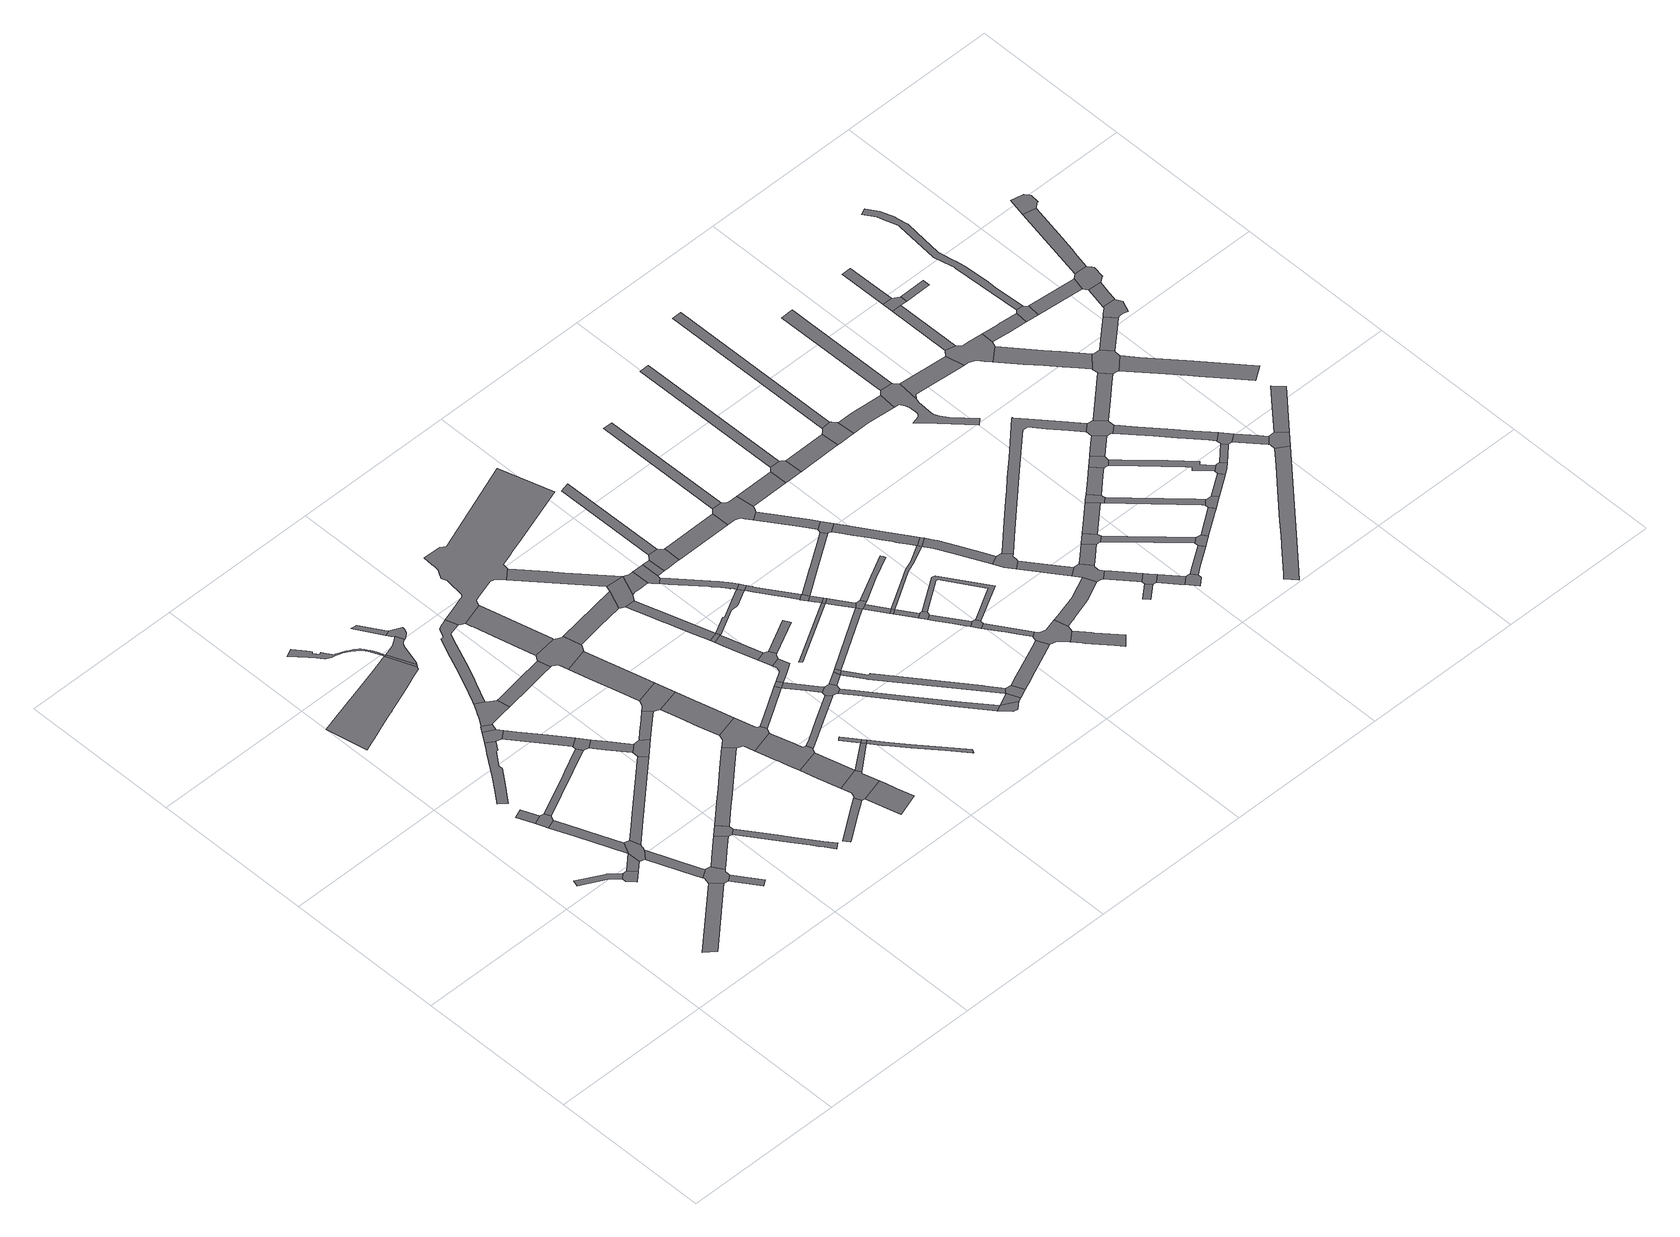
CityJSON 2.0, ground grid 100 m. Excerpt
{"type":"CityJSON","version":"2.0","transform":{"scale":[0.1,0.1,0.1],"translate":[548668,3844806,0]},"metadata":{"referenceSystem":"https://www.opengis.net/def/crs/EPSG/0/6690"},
"CityObjects":{
"road1":{"type":"Road","attributes":{"RoadStructureAttribute.sectionType":"1"},"geometry":[{"type":"MultiSurface","lod":"1","boundaries":[[[0,1,2,3,4,5,6,7,8,9]]]}]},
"road2":{"type":"Road","attributes":{"RoadStructureAttribute.sectionType":"1"},"geometry":[{"type":"MultiSurface","lod":"1","boundaries":[[[10,11,12,13]]]}]},
"road3":{"type":"Road","geometry":[{"type":"MultiSurface","lod":"1","boundaries":[[[14,15,9,8,16,17,18,19,20,21]]]}]},
"road4":{"type":"Road","attributes":{"RoadStructureAttribute.sectionType":"1"},"geometry":[{"type":"MultiSurface","lod":"1","boundaries":[[[22,21,20,23]]]}]},
"road5":{"type":"Road","attributes":{"RoadStructureAttribute.sectionType":"1"},"geometry":[{"type":"MultiSurface","lod":"1","boundaries":[[[24,25,26,27]]]}]},
"road6":{"type":"Road","geometry":[{"type":"MultiSurface","lod":"1","boundaries":[[[27,26,28,29,30,31,32,33]]]}]},
"road7":{"type":"Road","attributes":{"RoadStructureAttribute.sectionType":"1"},"geometry":[{"type":"MultiSurface","lod":"1","boundaries":[[[34,35,36,30,29,37,22,38]]]}]},
"road8":{"type":"Road","geometry":[{"type":"MultiSurface","lod":"1","boundaries":[[[38,22,23,39,40,41,42,43,44,45,46]]]}]},
"road9":{"type":"Road","attributes":{"RoadStructureAttribute.sectionType":"1"},"geometry":[{"type":"MultiSurface","lod":"1","boundaries":[[[47,42,41,48,49,50]]]}]},
"road10":{"type":"Road","geometry":[{"type":"MultiSurface","lod":"1","boundaries":[[[51,52,53,54,50,49,55,56,10,13,57,58,59,60,61,62,63,64]]]}]},
"road11":{"type":"Road","attributes":{"RoadStructureAttribute.sectionType":"1"},"geometry":[{"type":"MultiSurface","lod":"1","boundaries":[[[59,58,65,66]]]}]},
"road12":{"type":"Road","attributes":{"RoadStructureAttribute.sectionType":"1"},"geometry":[{"type":"MultiSurface","lod":"1","boundaries":[[[67,68,69,70,71,72,73,74,75,76,77,78,79,80,81,82,83,84]]]}]},
"road13":{"type":"Road","attributes":{"RoadStructureAttribute.sectionType":"1"},"geometry":[{"type":"MultiSurface","lod":"1","boundaries":[[[85,86,64,63,87,88,89]]]}]},
"road14":{"type":"Road","attributes":{"RoadStructureAttribute.sectionType":"1"},"geometry":[{"type":"MultiSurface","lod":"1","boundaries":[[[90,91,92,93,94,33,32,95,96,97,98]]]}]},
"road15":{"type":"Road","attributes":{"RoadStructureAttribute.sectionType":"1"},"geometry":[{"type":"MultiSurface","lod":"1","boundaries":[[[99,100,101,102,103,104,105,106,107,108,109,110,111,112,113,114,115,116,117,118,119,120,121,122,123,124,125,126]]]}]},
"road16":{"type":"Road","attributes":{"RoadStructureAttribute.sectionType":"1"},"geometry":[{"type":"MultiSurface","lod":"1","boundaries":[[[127,128,129,46,45,130,131,132]]]}]},
"road17":{"type":"Road","geometry":[{"type":"MultiSurface","lod":"1","boundaries":[[[133,85,89,134,135,136]]]}]},
"road18":{"type":"Road","geometry":[{"type":"MultiSurface","lod":"1","boundaries":[[[137,138,67,84,139,140,141]]]}]},
"road19":{"type":"Road","attributes":{"RoadStructureAttribute.sectionType":"1"},"geometry":[{"type":"MultiSurface","lod":"1","boundaries":[[[142,137,141,143,144]]]}]},
"road20":{"type":"Road","attributes":{"RoadStructureAttribute.sectionType":"1"},"geometry":[{"type":"MultiSurface","lod":"1","boundaries":[[[145,146,147,148,149,135,134,150,151,152,153,154,155,156]]]}]},
"road21":{"type":"Road","attributes":{"RoadStructureAttribute.sectionType":"1"},"geometry":[{"type":"MultiSurface","lod":"1","boundaries":[[[157,158,140,139,159,160,161]]]}]},
"road22":{"type":"Road","attributes":{"RoadStructureAttribute.sectionType":"1"},"geometry":[{"type":"MultiSurface","lod":"1","boundaries":[[[162,163,164,165,166,167,168,169,170,171,172,173,174,175,176,177,178,179,180,181,182,183,184,185,186,187,188,189,190,191,192,193,194,195,196,197,198,199,200,201,202,203,204,205,206,207,208,209,210,211,212,213,99,214]]]}]},
"road23":{"type":"Road","geometry":[{"type":"MultiSurface","lod":"1","boundaries":[[[215,216,217,218,219,220,221,222,223,144,143,224,225,226,227,228,229,230]]]}]},
"road24":{"type":"Road","geometry":[{"type":"MultiSurface","lod":"1","boundaries":[[[161,160,90,98,231,232]]]}]},
"road25":{"type":"Road","attributes":{"RoadStructureAttribute.sectionType":"1"},"geometry":[{"type":"MultiSurface","lod":"1","boundaries":[[[233,232,231,234,235,236]]]}]},
"road26":{"type":"Road","attributes":{"RoadStructureAttribute.sectionType":"1"},"geometry":[{"type":"MultiSurface","lod":"1","boundaries":[[[214,99,126,237]]]}]},
"road27":{"type":"Road","attributes":{"RoadStructureAttribute.sectionType":"1"},"geometry":[{"type":"MultiSurface","lod":"1","boundaries":[[[238,239,240,241,242,133,136,243,244,245,246,247]]]}]},
"road28":{"type":"Road","geometry":[{"type":"MultiSurface","lod":"1","boundaries":[[[248,249,250,214,237,251,252,253,254,255,256,257,258,259,260,261,262,263,264,265,266,267,268]]]}]},
"road29":{"type":"Road","geometry":[{"type":"MultiSurface","lod":"1","boundaries":[[[269,270,271,236,235,127,132,272]]]}]},
"road30":{"type":"Road","geometry":[{"type":"MultiSurface","lod":"1","boundaries":[[[273,274,275,276,277,278,279]]]}]},
"road31":{"type":"Road","attributes":{"RoadStructureAttribute.sectionType":"1"},"geometry":[{"type":"MultiSurface","lod":"1","boundaries":[[[280,281,282,283,284,285,286]]]}]},
"road32":{"type":"Road","attributes":{"RoadStructureAttribute.sectionType":"1"},"geometry":[{"type":"MultiSurface","lod":"1","boundaries":[[[287,288,289,290,291,292,293,294,295,296,297,298,299,300,301,302,303,304,305,306,307,308,309,215,230,310,311,312,313,314,315]]]}]},
"road33":{"type":"Road","geometry":[{"type":"MultiSurface","lod":"1","boundaries":[[[279,278,316,317,248,268,318,319,320,321,322,323,324,325,326,327,328,329,330,331,332]]]}]},
"road34":{"type":"Road","attributes":{"RoadStructureAttribute.sectionType":"1"},"geometry":[{"type":"MultiSurface","lod":"1","boundaries":[[[333,334,335,228,227,336,337,338,339]]]}]},
"road35":{"type":"Road","attributes":{"RoadStructureAttribute.sectionType":"1"},"geometry":[{"type":"MultiSurface","lod":"1","boundaries":[[[340,341,342,269,272,343,344]]]}]},
"road36":{"type":"Road","attributes":{"RoadStructureAttribute.sectionType":"1"},"geometry":[{"type":"MultiSurface","lod":"1","boundaries":[[[345,346,347,348,349,350]]]}]},
"road37":{"type":"Road","geometry":[{"type":"MultiSurface","lod":"1","boundaries":[[[351,352,353,354,355,280,286,356,348,347,357,358]]]}]},
"road38":{"type":"Road","geometry":[{"type":"MultiSurface","lod":"1","boundaries":[[[359,360,361,362,363,364,365,238,247,366,367,368,369,370,371]]]}]},
"road39":{"type":"Road","attributes":{"RoadStructureAttribute.sectionType":"1"},"geometry":[{"type":"MultiSurface","lod":"1","boundaries":[[[372,373,374,375,376,377,378,352,351]]]}]},
"road40":{"type":"Road","geometry":[{"type":"MultiSurface","lod":"1","boundaries":[[[379,380,381,382,340,344,383,384,385]]]}]},
"road41":{"type":"Road","geometry":[{"type":"MultiSurface","lod":"1","boundaries":[[[386,387,388,368,367,389,390,391,392,393,375,374,394,395,396]]]}]},
"road42":{"type":"Road","attributes":{"RoadStructureAttribute.sectionType":"1"},"geometry":[{"type":"MultiSurface","lod":"1","boundaries":[[[397,398,399,385,384,400,401,362,361]]]}]},
"road43":{"type":"Road","attributes":{"RoadStructureAttribute.sectionType":"1"},"geometry":[{"type":"MultiSurface","lod":"1","boundaries":[[[402,403,404,405,406,407,380,379]]]}]},
"road44":{"type":"Road","geometry":[{"type":"MultiSurface","lod":"1","boundaries":[[[408,409,410,411,412,413,414,333,339,415,416,405,404,417,418,419]]]}]},
"road45":{"type":"Road","geometry":[{"type":"MultiSurface","lod":"1","boundaries":[[[420,421,422,423,424,425,426,427,428,410,409]]]}]},
"road46":{"type":"Road","attributes":{"RoadStructureAttribute.sectionType":"1"},"geometry":[{"type":"MultiSurface","lod":"1","boundaries":[[[429,351,358,430]]]}]},
"road47":{"type":"Road","geometry":[{"type":"MultiSurface","lod":"1","boundaries":[[[431,432,433,434,435,429,436]]]}]},
"road48":{"type":"Road","attributes":{"RoadStructureAttribute.sectionType":"1"},"geometry":[{"type":"MultiSurface","lod":"1","boundaries":[[[437,438,439,371,370,440,441]]]}]},
"road49":{"type":"Road","geometry":[{"type":"MultiSurface","lod":"1","boundaries":[[[436,429,430,442]]]}]},
"road50":{"type":"Road","attributes":{"RoadStructureAttribute.sectionType":"1"},"geometry":[{"type":"MultiSurface","lod":"1","boundaries":[[[443,444,445,396,395,446,447,448]]]}]},
"road51":{"type":"Road","attributes":{"RoadStructureAttribute.sectionType":"1"},"geometry":[{"type":"MultiSurface","lod":"1","boundaries":[[[449,419,418,450,451]]]}]},
"road52":{"type":"Road","attributes":{"RoadStructureAttribute.sectionType":"1"},"geometry":[{"type":"MultiSurface","lod":"1","boundaries":[[[452,453,454,455,442,430,456,457,458,459,460,461,462]]]}]},
"road53":{"type":"Road","geometry":[{"type":"MultiSurface","lod":"1","boundaries":[[[463,437,441,464]]]}]},
"road54":{"type":"Road","attributes":{"RoadStructureAttribute.sectionType":"1"},"geometry":[{"type":"MultiSurface","lod":"1","boundaries":[[[465,466,464,441,467,468,469,470]]]}]},
"road55":{"type":"Road","attributes":{"RoadStructureAttribute.sectionType":"1"},"geometry":[{"type":"MultiSurface","lod":"1","boundaries":[[[471,472,473,474,475,476,477,478,463,464]]]}]},
"road56":{"type":"Road","geometry":[{"type":"MultiSurface","lod":"1","boundaries":[[[479,480,470,469,443,448,481,482,483,484,485,486,487]]]}]},
"road57":{"type":"Road","attributes":{"RoadStructureAttribute.sectionType":"1"},"geometry":[{"type":"MultiSurface","lod":"1","boundaries":[[[488,489,490,491,492,493,494,495,496,497,498,499,500,501,502]]]}]},
"road58":{"type":"Road","attributes":{"RoadStructureAttribute.sectionType":"1"},"geometry":[{"type":"MultiSurface","lod":"1","boundaries":[[[503,504,505,506,507,508,509]]]}]},
"road59":{"type":"Road","attributes":{"RoadStructureAttribute.sectionType":"1"},"geometry":[{"type":"MultiSurface","lod":"1","boundaries":[[[510,511,512,513,514,515,516,517]]]}]},
"road60":{"type":"Road","geometry":[{"type":"MultiSurface","lod":"1","boundaries":[[[502,501,512,511,518]]]}]},
"road61":{"type":"Road","geometry":[{"type":"MultiSurface","lod":"1","boundaries":[[[519,520,521,522,523,524,525,526,527,528,529,530,531,532,533,534,535,536,537,538,539,540,541,287,315,542,422,421,543,544,545,546,547,548,549,507,506,550,551,552,553,554,555,556]]]}]},
"road62":{"type":"Road","geometry":[{"type":"MultiSurface","lod":"1","boundaries":[[[517,516,557,475,474,558,559,560]]]}]},
"road63":{"type":"Road","geometry":[{"type":"MultiSurface","lod":"1","boundaries":[[[508,561,562,449,451,563,491,490,564,565,566,509]]]}]},
"road64":{"type":"Road","attributes":{"RoadStructureAttribute.sectionType":"1"},"geometry":[{"type":"MultiSurface","lod":"1","boundaries":[[[567,487,486,568,569]]]}]},
"road65":{"type":"Road","geometry":[{"type":"MultiSurface","lod":"1","boundaries":[[[570,567,569,571]]]}]},
"road66":{"type":"Road","attributes":{"RoadStructureAttribute.sectionType":"1"},"geometry":[{"type":"MultiSurface","lod":"1","boundaries":[[[572,573,574,575,484,483,576,577,578,579]]]}]},
"road67":{"type":"Road","attributes":{"RoadStructureAttribute.sectionType":"1"},"geometry":[{"type":"MultiSurface","lod":"1","boundaries":[[[580,581,509,566,582,583,584,585,586,587]]]}]},
"road68":{"type":"Road","attributes":{"RoadStructureAttribute.sectionType":"1"},"geometry":[{"type":"MultiSurface","lod":"1","boundaries":[[[588,589,590,560,559]]]}]},
"road69":{"type":"Road","attributes":{"RoadStructureAttribute.sectionType":"1"},"geometry":[{"type":"MultiSurface","lod":"1","boundaries":[[[591,592,593,594,502,518,595,596,597,598,599,600]]]}]},
"road70":{"type":"Road","geometry":[{"type":"MultiSurface","lod":"1","boundaries":[[[587,586,601,602,603,604,605,606]]]}]},
"road71":{"type":"Road","attributes":{"RoadStructureAttribute.sectionType":"1"},"geometry":[{"type":"MultiSurface","lod":"1","boundaries":[[[607,608,609,610,611,612,571,569,613,614,615,616,617,618]]]}]},
"road72":{"type":"Road","geometry":[{"type":"MultiSurface","lod":"1","boundaries":[[[619,620,621,622,623,624]]]}]},
"road73":{"type":"Road","attributes":{"RoadStructureAttribute.sectionType":"1"},"geometry":[{"type":"MultiSurface","lod":"1","boundaries":[[[606,605,625,626,627]]]}]},
"road74":{"type":"Road","attributes":{"RoadStructureAttribute.sectionType":"1"},"geometry":[{"type":"MultiSurface","lod":"1","boundaries":[[[628,629,630,631,632,633,634,635,636,637,604,603,638,639,640,641,642,643,644,645,646,647,591,648]]]}]},
"road75":{"type":"Road","geometry":[{"type":"MultiSurface","lod":"1","boundaries":[[[579,578,649,650,651]]]}]},
"road76":{"type":"Road","attributes":{"RoadStructureAttribute.sectionType":"1"},"geometry":[{"type":"MultiSurface","lod":"1","boundaries":[[[652,570,571,653]]]}]},
"road77":{"type":"Road","attributes":{"RoadStructureAttribute.sectionType":"1"},"geometry":[{"type":"MultiSurface","lod":"1","boundaries":[[[654,655,579,651,656]]]}]},
"road78":{"type":"Road","geometry":[{"type":"MultiSurface","lod":"1","boundaries":[[[657,658,627,626,659,660,661,662,663,664,665]]]}]},
"road79":{"type":"Road","geometry":[{"type":"MultiSurface","lod":"1","boundaries":[[[666,648,591,600,667]]]}]},
"road80":{"type":"Road","geometry":[{"type":"MultiSurface","lod":"1","boundaries":[[[668,618,617,654,656,669,670]]]}]},
"road81":{"type":"Road","attributes":{"RoadStructureAttribute.sectionType":"1"},"geometry":[{"type":"MultiSurface","lod":"1","boundaries":[[[671,672,673,674,667,600,675,676,677,678,679,680,681]]]}]},
"road82":{"type":"Road","attributes":{"RoadStructureAttribute.sectionType":"1"},"geometry":[{"type":"MultiSurface","lod":"1","boundaries":[[[682,683,657,665]]]}]},
"road83":{"type":"Road","geometry":[{"type":"MultiSurface","lod":"1","boundaries":[[[684,681,680,685,686,687,688,689,690,691]]]}]},
"road84":{"type":"Road","attributes":{"RoadStructureAttribute.sectionType":"1"},"geometry":[{"type":"MultiSurface","lod":"1","boundaries":[[[690,689,692,693,694,695,619,696]]]}]},
"road85":{"type":"Road","geometry":[{"type":"MultiSurface","lod":"1","boundaries":[[[696,619,624,697]]]}]},
"road86":{"type":"Road","attributes":{"RoadStructureAttribute.sectionType":"1"},"geometry":[{"type":"MultiSurface","lod":"1","boundaries":[[[698,697,624,699,652,700]]]}]},
"road87":{"type":"Road","geometry":[{"type":"MultiSurface","lod":"1","boundaries":[[[701,702,700,652,653,703,704,705,706]]]}]},
"road88":{"type":"Road","attributes":{"RoadStructureAttribute.sectionType":"1"},"geometry":[{"type":"MultiSurface","lod":"1","boundaries":[[[707,662,661,708]]]}]},
"road89":{"type":"Road","attributes":{"RoadStructureAttribute.sectionType":"1"},"geometry":[{"type":"MultiSurface","lod":"1","boundaries":[[[709,704,703,710,711,712]]]}]},
"road90":{"type":"Road","geometry":[{"type":"MultiSurface","lod":"1","boundaries":[[[712,711,713,714]]]}]},
"road91":{"type":"Road","attributes":{"RoadStructureAttribute.sectionType":"1"},"geometry":[{"type":"MultiSurface","lod":"1","boundaries":[[[715,716,717,718,719,670,669,720,721,722]]]}]},
"road92":{"type":"Road","attributes":{"RoadStructureAttribute.sectionType":"1"},"geometry":[{"type":"MultiSurface","lod":"1","boundaries":[[[723,714,713,724,725,726]]]}]},
"road93":{"type":"Road","geometry":[{"type":"MultiSurface","lod":"1","boundaries":[[[727,728,729,726,725,730,731,732,733]]]}]},
"road94":{"type":"Road","attributes":{"RoadStructureAttribute.sectionType":"1"},"geometry":[{"type":"MultiSurface","lod":"1","boundaries":[[[732,731,734,735,736,737,738]]]}]},
"road95":{"type":"Road","attributes":{"RoadStructureAttribute.sectionType":"1"},"geometry":[{"type":"MultiSurface","lod":"1","boundaries":[[[739,740,741,742,743,691,690,744,745]]]}]},
"road96":{"type":"Road","geometry":[{"type":"MultiSurface","lod":"1","boundaries":[[[738,737,746,747,748,749,750,751,752]]]}]},
"road97":{"type":"Road","attributes":{"RoadStructureAttribute.sectionType":"1"},"geometry":[{"type":"MultiSurface","lod":"1","boundaries":[[[753,754,755,756,757,758,706,705]]]}]},
"road98":{"type":"Road","attributes":{"RoadStructureAttribute.sectionType":"1"},"geometry":[{"type":"MultiSurface","lod":"1","boundaries":[[[748,747,759,760,761,762,763]]]}]},
"road99":{"type":"Road","geometry":[{"type":"MultiSurface","lod":"1","boundaries":[[[764,765,707,708,766,767,768,769,770,771,772,773,774,775,776,777,778,779]]]}]},
"road100":{"type":"Road","attributes":{"RoadStructureAttribute.sectionType":"1"},"geometry":[{"type":"MultiSurface","lod":"1","boundaries":[[[780,781,782,783,712,714,784,785,786]]]}]},
"road101":{"type":"Road","attributes":{"RoadStructureAttribute.sectionType":"1"},"geometry":[{"type":"MultiSurface","lod":"1","boundaries":[[[787,788,789,727,733,790,791,792,752,751]]]}]},
"road102":{"type":"Road","geometry":[{"type":"MultiSurface","lod":"1","boundaries":[[[793,794,763,762,795,715,722,796,797,798,799,800,801,802]]]}]},
"road103":{"type":"Road","attributes":{"RoadStructureAttribute.sectionType":"1"},"geometry":[{"type":"MultiSurface","lod":"1","boundaries":[[[803,804,771,770,805,806,807,808]]]}]},
"road104":{"type":"Road","attributes":{"RoadStructureAttribute.sectionType":"1"},"geometry":[{"type":"MultiSurface","lod":"1","boundaries":[[[809,764,779,810]]]}]},
"road105":{"type":"Road","attributes":{"RoadStructureAttribute.sectionType":"1"},"geometry":[{"type":"MultiSurface","lod":"1","boundaries":[[[811,812,813,814,815,816,799,798,817,818,819,820,821,822,823,824,825]]]}]},
"road106":{"type":"Road","geometry":[{"type":"MultiSurface","lod":"1","boundaries":[[[808,807,826,739,745,827,828,829]]]}]},
"road107":{"type":"Road","attributes":{"RoadStructureAttribute.sectionType":"1"},"geometry":[{"type":"MultiSurface","lod":"1","boundaries":[[[830,775,774,831]]]}]},
"road108":{"type":"Road","attributes":{"RoadStructureAttribute.sectionType":"1"},"geometry":[{"type":"MultiSurface","lod":"1","boundaries":[[[832,833,834,829,828,835,836,837,838,839,840,841,842,843,844,845,846,780,847]]]}]},
"road109":{"type":"Road","geometry":[{"type":"MultiSurface","lod":"1","boundaries":[[[847,780,786,848]]]}]},
"road110":{"type":"Road","attributes":{"RoadStructureAttribute.sectionType":"1"},"geometry":[{"type":"MultiSurface","lod":"1","boundaries":[[[849,850,851,852,802,801,853,854,855,856,857,858]]]}]},
"road111":{"type":"Road","attributes":{"RoadStructureAttribute.sectionType":"1"},"geometry":[{"type":"MultiSurface","lod":"1","boundaries":[[[859,860,861,862,848,786,863,864,865,866,867]]]}]},
"road112":{"type":"Road","geometry":[{"type":"MultiSurface","lod":"1","boundaries":[[[868,869,867,866,870,871,872,873,874,875,876,877]]]}]},
"road113":{"type":"Road","geometry":[{"type":"MultiSurface","lod":"1","boundaries":[[[878,879,830,831,880,881,882,883,884,885]]]}]},
"road114":{"type":"Road","attributes":{"RoadStructureAttribute.sectionType":"1"},"geometry":[{"type":"MultiSurface","lod":"1","boundaries":[[[886,887,872,871,888,889,890,891]]]}]},
"road115":{"type":"Road","geometry":[{"type":"MultiSurface","lod":"1","boundaries":[[[891,890,892,849,858,893,894,895,896,897,898,899,900]]]}]},
"road116":{"type":"Road","attributes":{"RoadStructureAttribute.sectionType":"1"},"geometry":[{"type":"MultiSurface","lod":"1","boundaries":[[[901,902,878,885]]]}]},
"road117":{"type":"Road","geometry":[{"type":"MultiSurface","lod":"1","boundaries":[[[903,904,905,906]]]}]},
"road118":{"type":"Road","attributes":{"RoadStructureAttribute.sectionType":"1"},"geometry":[{"type":"MultiSurface","lod":"1","boundaries":[[[907,883,882,908,909]]]}]},
"road119":{"type":"Road","attributes":{"RoadStructureAttribute.sectionType":"1"},"geometry":[{"type":"MultiSurface","lod":"1","boundaries":[[[910,895,894,911,912,913]]]}]},
"road120":{"type":"Road","attributes":{"RoadStructureAttribute.sectionType":"1"},"geometry":[{"type":"MultiSurface","lod":"1","boundaries":[[[914,915,900,899,916,917]]]}]},
"road121":{"type":"Road","geometry":[{"type":"MultiSurface","lod":"1","boundaries":[[[918,913,912,903,906,919,920]]]}]},
"road122":{"type":"Road","attributes":{"RoadStructureAttribute.sectionType":"1"},"geometry":[{"type":"MultiSurface","lod":"1","boundaries":[[[920,919,921,922,923]]]}]},
"road123":{"type":"Road","geometry":[{"type":"MultiSurface","lod":"1","boundaries":[[[923,922,924,925,926,927]]]}]},
"road124":{"type":"Road","geometry":[{"type":"MultiSurface","lod":"1","boundaries":[[[928,914,917,929,930,931,932]]]}]},
"road125":{"type":"Road","geometry":[{"type":"MultiSurface","lod":"1","boundaries":[[[933,934,935,936,937,938,939,907,909,940,941,942,943,944]]]}]},
"road126":{"type":"Road","attributes":{"RoadStructureAttribute.sectionType":"1"},"geometry":[{"type":"MultiSurface","lod":"1","boundaries":[[[945,946,928,932,947,948]]]}]},
"road127":{"type":"Road","attributes":{"RoadStructureAttribute.sectionType":"1"},"geometry":[{"type":"MultiSurface","lod":"1","boundaries":[[[949,950,927,926,951,952]]]}]},
"road128":{"type":"Road","attributes":{"RoadStructureAttribute.sectionType":"1"},"geometry":[{"type":"MultiSurface","lod":"1","boundaries":[[[953,954,955,956,957,958,931,930,959,960,961,962,963,964,965]]]}]},
"road129":{"type":"Road","attributes":{"RoadStructureAttribute.sectionType":"1"},"geometry":[{"type":"MultiSurface","lod":"1","boundaries":[[[966,937,936,967,968]]]}]},
"road130":{"type":"Road","attributes":{"RoadStructureAttribute.sectionType":"1"},"geometry":[{"type":"MultiSurface","lod":"1","boundaries":[[[969,944,943,970,971,972]]]}]},
"road131":{"type":"Road","attributes":{"RoadStructureAttribute.sectionType":"1"},"geometry":[{"type":"MultiSurface","lod":"1","boundaries":[[[973,974,975,976,977,978,979,980,981,982,983,984,877,876,985,986,987,988,989,990,991,992,993,994,995,996]]]}]},
"road132":{"type":"Road","geometry":[{"type":"MultiSurface","lod":"1","boundaries":[[[997,998,945,948,999,1000,1001,1002]]]}]},
"road133":{"type":"Road","geometry":[{"type":"MultiSurface","lod":"1","boundaries":[[[1003,1004,965,964,949,952,1005,1006,1007,1008]]]}]},
"road134":{"type":"Road","attributes":{"RoadStructureAttribute.sectionType":"1"},"geometry":[{"type":"MultiSurface","lod":"1","boundaries":[[[1009,1010,997,1002,1011,1012]]]}]},
"road135":{"type":"Road","attributes":{"RoadStructureAttribute.sectionType":"1"},"geometry":[{"type":"MultiSurface","lod":"1","boundaries":[[[1013,1014,1015,1016,1017,1018,1019,1020,1001,1000,1021,1022,1023,1024,1025,1026,1027,1028,1029,1030,1031,1032,1033,1034,1035]]]}]},
"road136":{"type":"Road","attributes":{"RoadStructureAttribute.sectionType":"1"},"geometry":[{"type":"MultiSurface","lod":"1","boundaries":[[[1036,1037,1038,1039,1008,1007,1040,1041,1042,1043,1044]]]}]},
"road137":{"type":"Road","attributes":{"RoadStructureAttribute.sectionType":"1"},"geometry":[{"type":"MultiSurface","lod":"1","boundaries":[[[1045,1046,972,971,1047,1048,1049,1050,1051,1052,1053,1054,1055,1056,1057,1058,1059,1060,1061,1062,1063,1064,1065,1066]]]}]},
"road138":{"type":"Road","geometry":[{"type":"MultiSurface","lod":"1","boundaries":[[[1067,1068,1009,1012,1069,1070,1071]]]}]},
"road139":{"type":"Road","attributes":{"RoadStructureAttribute.sectionType":"1"},"geometry":[{"type":"MultiSurface","lod":"1","boundaries":[[[1072,1073,1074,1045,1066,1075,1076,1077,1078]]]}]},
"road140":{"type":"Road","geometry":[{"type":"MultiSurface","lod":"1","boundaries":[[[1079,1080,1035,1034,1036,1044,1081,1082]]]}]},
"road141":{"type":"Road","attributes":{"RoadStructureAttribute.sectionType":"1"},"geometry":[{"type":"MultiSurface","lod":"1","boundaries":[[[1083,1084,1085,1067,1071,1086,1087]]]}]},
"road142":{"type":"Road","attributes":{"RoadStructureAttribute.sectionType":"1"},"geometry":[{"type":"MultiSurface","lod":"1","boundaries":[[[1064,1063,1088,1089,1090]]]}]},
"road143":{"type":"Road","attributes":{"RoadStructureAttribute.sectionType":"1"},"geometry":[{"type":"MultiSurface","lod":"1","boundaries":[[[1091,1092,1093,1094,1095,1096,1097,1098,1099,1100,1101,1070,1069,1102,1103,1104,1105,1106,1107,1108,1109,1110,1111,1112]]]}]},
"road144":{"type":"Road","attributes":{"RoadStructureAttribute.sectionType":"1"},"geometry":[{"type":"MultiSurface","lod":"1","boundaries":[[[1113,1082,1081,1114,1115]]]}]},
"road145":{"type":"Road","attributes":{"RoadStructureAttribute.sectionType":"1"},"geometry":[{"type":"MultiSurface","lod":"1","boundaries":[[[1116,1117,1118,1119,1120,1121,1122,1123,1124,1125,1126,1127]]]}]},
"road146":{"type":"Road","geometry":[{"type":"MultiSurface","lod":"1","boundaries":[[[1128,996,995,1129,1083,1087,1130,1131,1132,1133,1134,1135,1136]]]}]},
"road147":{"type":"Road","geometry":[{"type":"MultiSurface","lod":"1","boundaries":[[[1137,1138,1112,1111,1113,1115,1139,1140,1141,1142,1143]]]}]},
"road148":{"type":"Road","attributes":{"RoadStructureAttribute.sectionType":"1"},"geometry":[{"type":"MultiSurface","lod":"1","boundaries":[[[1144,1145,1146,1147,1132,1131,1148,1149,1150,1151,1152,1153,1154]]]}]},
"road149":{"type":"Road","geometry":[{"type":"MultiSurface","lod":"1","boundaries":[[[1155,1156,1157,1090,1089,1158,1159,1160,1161,1162,1163,1164,1165,1166,1167,1168,1169,1170]]]}]},
"road150":{"type":"Road","attributes":{"RoadStructureAttribute.sectionType":"1"},"geometry":[{"type":"MultiSurface","lod":"1","boundaries":[[[1171,1143,1142,1172,1173]]]}]},
"road151":{"type":"Road","attributes":{"RoadStructureAttribute.sectionType":"1"},"geometry":[{"type":"MultiSurface","lod":"1","boundaries":[[[1174,1155,1170,1175]]]}]},
"road152":{"type":"Road","attributes":{"RoadStructureAttribute.sectionType":"1"},"geometry":[{"type":"MultiSurface","lod":"1","boundaries":[[[1176,1177,1136,1135,1178,1179,1180]]]}]},
"road153":{"type":"Road","geometry":[{"type":"MultiSurface","lod":"1","boundaries":[[[1154,1153,1181,1182,1171,1173,1183,1184]]]}]},
"road154":{"type":"Road","geometry":[{"type":"MultiSurface","lod":"1","boundaries":[[[1185,1174,1175,1186,1187,1188]]]}]},
"road155":{"type":"Road","attributes":{"RoadStructureAttribute.sectionType":"1"},"geometry":[{"type":"MultiSurface","lod":"1","boundaries":[[[1189,1190,1163,1162,1191,1192,1193,1194,1195,1196]]]}]},
"road156":{"type":"Road","attributes":{"RoadStructureAttribute.sectionType":"1"},"geometry":[{"type":"MultiSurface","lod":"1","boundaries":[[[1197,1198,1185,1188,1199]]]}]},
"road157":{"type":"Road","attributes":{"RoadStructureAttribute.sectionType":"1"},"geometry":[{"type":"MultiSurface","lod":"1","boundaries":[[[1200,1184,1183,1201,1202]]]}]},
"road158":{"type":"Road","geometry":[{"type":"MultiSurface","lod":"1","boundaries":[[[1203,1202,1201,1204,1205,1116,1127,1206,1207]]]}]},
"road159":{"type":"Road","attributes":{"RoadStructureAttribute.sectionType":"1"},"geometry":[{"type":"MultiSurface","lod":"1","boundaries":[[[1208,1209,1166,1165,1210,1211,1212,1213]]]}]},
"road160":{"type":"Road","geometry":[{"type":"MultiSurface","lod":"1","boundaries":[[[1214,1215,1187,1186]]]}]},
"road161":{"type":"Road","geometry":[{"type":"MultiSurface","lod":"1","boundaries":[[[1216,1217,1196,1195,1218,1219,1176,1180,1220,1221,1222,1223,1224,1225,1226]]]}]},
"road162":{"type":"Road","geometry":[{"type":"MultiSurface","lod":"1","boundaries":[[[1227,1228,1213,1212,1229,1230,1231,1232]]]}]},
"road163":{"type":"Road","attributes":{"RoadStructureAttribute.sectionType":"1"},"geometry":[{"type":"MultiSurface","lod":"1","boundaries":[[[1233,1234,1207,1206,1235]]]}]},
"road164":{"type":"Road","attributes":{"RoadStructureAttribute.sectionType":"1"},"geometry":[{"type":"MultiSurface","lod":"1","boundaries":[[[1236,1237,1222,1221,1238,1239,1240,1241,1242,1243,1244]]]}]},
"road165":{"type":"Road","attributes":{"RoadStructureAttribute.sectionType":"1"},"geometry":[{"type":"MultiSurface","lod":"1","boundaries":[[[1245,1246,1226,1225,1247,1248]]]}]},
"road166":{"type":"Road","attributes":{"RoadStructureAttribute.sectionType":"1"},"geometry":[{"type":"MultiSurface","lod":"1","boundaries":[[[1249,1250,1251,1252,1253,1254,1255,1256,1257,1258,1259,1260,1261,1262,1263,1264,1265,1266,1267,1268,1269,1270,1271,1272,1273,1274,1275,1276,1277,1278,1279,1280,1281,1282,1227,1232]]]}]},
"road167":{"type":"Road","attributes":{"RoadStructureAttribute.sectionType":"1"},"geometry":[{"type":"MultiSurface","lod":"1","boundaries":[[[1230,1229,1283,1284]]]}]},
"road168":{"type":"Road","geometry":[{"type":"MultiSurface","lod":"1","boundaries":[[[1285,1286,1287,1288,1245,1248,1289,1290,1291,1292,1293]]]}]},
"road169":{"type":"Road","attributes":{"RoadStructureAttribute.sectionType":"1"},"geometry":[{"type":"MultiSurface","lod":"1","boundaries":[[[1294,1285,1293,1295,1296,1297]]]}]},
"road170":{"type":"Road","geometry":[{"type":"MultiSurface","lod":"1","boundaries":[[[1298,1284,1283,1294,1297,1299,1300,1301,1302,1303,1304]]]}]},
"road171":{"type":"Road","attributes":{"RoadStructureAttribute.sectionType":"1"},"geometry":[{"type":"MultiSurface","lod":"1","boundaries":[[[1305,1298,1304,1306,1307,1308,1309]]]}]},
"road172":{"type":"Road","geometry":[{"type":"MultiSurface","lod":"1","boundaries":[[[1310,1305,1309,1311,1312,1313,1314,1315]]]}]}
},
"vertices":[
[362,1006,0],[335,1030,0],[330,1035,0],[324,1038,0],[169,1120,0],[159,1081,0],[306,1006,0],[335,979,0],[365,953,0],[393,979,0],
[667,611,0],[294,276,0],[358,225,0],[724,554,0],
[407,977,0],[396,976,0],[365,952,0],[365,947,0],[366,927,0],[406,882,0],[462,933,0],[422,978,0],
[515,1062,0],[515,980,0],
[328,1687,0],[272,1665,0],[315,1560,0],[370,1582,0],
[334,1511,0],[343,1489,0],[399,1511,0],[411,1538,0],[413,1539,0],[397,1575,0],
[469,1334,0],[457,1365,0],[403,1501,0],[402,1343,0],[551,1132,0],
[526,977,0],[539,973,0],[550,970,0],[594,1023,0],[599,1040,0],[599,1042,0],[605,1062,0],[587,1124,0],
[715,719,0],[659,697,0],[673,662,0],[725,695,0],
[757,690,0],[752,690,0],[749,691,0],[737,693,0],[675,658,0],[677,652,0],[736,553,0],[753,552,0],[789,579,0],[789,589,0],[790,614,0],[796,619,0],[800,623,0],[760,689,0],
[864,396,0],[900,422,0],
[530,2163,0],[505,2125,0],[489,2103,0],[454,2054,0],[390,1961,0],[334,1885,0],[281,1815,0],[269,1801,0],[316,1764,0],[353,1813,0],[383,1853,0],[422,1903,0],[469,1968,0],[470,1993,0],[532,2079,0],[543,2076,0],[562,2103,0],[580,2129,0],
[927,840,0],[804,729,0],[856,673,0],[897,710,0],[978,783,0],
[845,1797,0],[760,1755,0],[697,1724,0],[688,1719,0],[662,1706,0],[702,1682,0],[706,1683,0],[716,1688,0],[867,1762,0],
[591,2980,0],[577,2976,0],[568,2974,0],[531,2963,0],[454,2942,0],[353,2912,0],[223,2878,0],[78,2839,0],[41,2829,0],[21,2823,0],[1,2818,0],[52,2560,0],[99,2578,0],[123,2587,0],[175,2607,0],[183,2610,0],[248,2635,0],[312,2658,0],[324,2663,0],[337,2668,0],[342,2671,0],[388,2688,0],[452,2712,0],[516,2736,0],[552,2750,0],[596,2768,0],[650,2788,0],[660,2804,0],
[1040,1531,0],[729,1252,0],[668,1197,0],[706,1152,0],[968,1386,0],[1079,1486,0],
[982,889,0],[1002,778,0],[1033,805,0],[1033,832,0],
[576,2228,0],[540,2177,0],[616,2122,0],[665,2160,0],[641,2192,0],
[598,2262,0],[653,2232,0],[600,2261,0],
[1313,409,0],[1245,504,0],[1190,582,0],[1183,593,0],[1149,642,0],[1116,619,0],[1184,523,0],[1246,434,0],[1270,400,0],[1280,386,0],[1326,320,0],[1359,345,0],
[808,1973,0],[707,2105,0],[631,2104,0],[846,1822,0],[898,1855,0],
[596,2996,0],[583,3025,0],[572,3052,0],[566,3063,0],[561,3071,0],[556,3080,0],[549,3091,0],[544,3097,0],[537,3106,0],[531,3112,0],[520,3119,0],[508,3129,0],[500,3133,0],[488,3140,0],[473,3149,0],[455,3157,0],[439,3164,0],[417,3172,0],[402,3176,0],[402,3186,0],[384,3212,0],[368,3235,0],[364,3233,0],[356,3227,0],[332,3263,0],[335,3265,0],[340,3270,0],[332,3281,0],[321,3296,0],[271,3360,0],[223,3338,0],[298,3253,0],[310,3241,0],[355,3186,0],[387,3170,0],[399,3167,0],[412,3165,0],[427,3160,0],[436,3157,0],[449,3151,0],[461,3146,0],[474,3140,0],[487,3131,0],[497,3124,0],[509,3116,0],[525,3104,0],[537,3093,0],[546,3079,0],[556,3065,0],[568,3036,0],[579,3011,0],[587,2991,0],[602,2983,0],
[686,2405,0],[679,2391,0],[677,2388,0],[675,2384,0],[659,2355,0],[647,2334,0],[640,2322,0],[620,2288,0],[601,2262,0],[654,2234,0],[739,2248,0],[743,2248,0],[808,2258,0],[795,2338,0],[746,2370,0],[737,2375,0],
[899,1754,0],[947,1791,0],
[1001,1720,0],[954,1683,0],[1041,1569,0],[1087,1607,0],
[671,2819,0],
[1405,1268,0],[1288,1163,0],[1179,1066,0],[1108,1002,0],[1073,970,0],[1138,926,0],[1180,964,0],[1369,1133,0],[1456,1211,0],[1458,1210,0],
[730,3044,0],[675,3006,0],[641,2994,0],[680,2834,0],[681,2837,0],[692,2879,0],[711,2950,0],[714,2959,0],[719,2969,0],[722,2973,0],[724,2976,0],[726,2978,0],[728,2981,0],[731,2983,0],[734,2986,0],[736,2987,0],[738,2988,0],[741,2990,0],[744,2992,0],[749,2993,0],[752,2994,0],
[1127,1609,0],[1110,1608,0],[1100,1608,0],[1174,1571,0],
[729,3103,0],[642,3244,0],[623,3245,0],[605,3246,0],[610,3237,0],[701,3086,0],[734,3095,0],
[1647,521,0],[1569,466,0],[1388,340,0],[1413,304,0],[1432,317,0],[1576,418,0],[1665,480,0],
[1002,2945,0],[986,2939,0],[957,2929,0],[942,2922,0],[937,2918,0],[935,2915,0],[933,2913,0],[928,2903,0],[922,2890,0],[915,2875,0],[909,2866,0],[902,2862,0],[896,2861,0],[891,2862,0],[865,2804,0],[837,2736,0],[803,2658,0],[774,2593,0],[765,2572,0],[755,2550,0],[740,2519,0],[708,2450,0],[695,2423,0],[798,2500,0],[821,2548,0],[866,2650,0],[919,2775,0],[953,2853,0],[1026,2872,0],
[717,3059,0],[722,3052,0],[755,2995,0],[759,2997,0],[762,2999,0],[765,3001,0],[768,3003,0],[774,3008,0],[780,3013,0],[783,3015,0],[789,3021,0],[793,3025,0],[795,3029,0],[795,3030,0],[801,3046,0],[802,3049,0],[807,3064,0],
[1145,2393,0],[970,2365,0],[818,2341,0],[831,2262,0],[968,2284,0],[1104,2305,0],[1166,2315,0],
[1286,1751,0],[1235,1705,0],[1173,1651,0],[1255,1643,0],[1326,1705,0],
[1856,415,0],[1838,484,0],[1830,513,0],[1685,474,0],[1742,261,0],[1885,308,0],
[1791,656,0],[1648,617,0],[1665,555,0],[1664,553,0],[1653,525,0],[1677,477,0],[1802,619,0],[1808,624,0],
[1635,1242,0],[1634,1243,0],[1599,1376,0],[1456,1338,0],[1455,1337,0],[1445,1304,0],[1420,1281,0],[1493,1195,0],[1511,1130,0],[1655,1169,0],[1666,1195,0],[1670,1198,0],[1655,1234,0],
[1791,659,0],[1780,699,0],[1727,898,0],[1583,861,0],[1610,755,0],[1620,718,0],[1627,693,0],
[1477,1849,0],[1329,1811,0],[1316,1778,0],[1301,1764,0],[1336,1701,0],[1362,1690,0],[1508,1727,0],
[1710,970,0],[1697,1015,0],[1658,1158,0],[1546,998,0],[1549,989,0],[1552,976,0],[1557,959,0],[1570,909,0],[1737,922,0],[1744,926,0],[1730,963,0],
[1566,1502,0],[1541,1599,0],[1538,1613,0],[1393,1575,0],[1422,1464,0],
[1468,1883,0],[1409,2112,0],[1368,2273,0],[1219,2235,0],[1251,2110,0],[1298,1929,0],
[1355,2424,0],[1315,2447,0],[1168,2429,0],[1167,2427,0],[1165,2425,0],[1165,2423,0],[1151,2403,0],[1173,2317,0],[1204,2295,0],[1389,2312,0],[1392,2317,0],[1365,2426,0],
[1313,2455,0],[1206,2896,0],[1063,2854,0],[1072,2815,0],[1072,2813,0],[1073,2811,0],[1096,2719,0],[1141,2535,0],[1165,2436,0],
[1951,781,0],[1969,756,0],
[1928,851,0],[1900,889,0],[1890,882,0],[1880,875,0],[1936,800,0],[1971,796,0],
[1908,1390,0],[1891,1379,0],[1726,1278,0],[1800,1278,0],[1929,1357,0],
[1989,772,0],
[2058,1157,0],[1894,1060,0],[1775,988,0],[1770,942,0],[1917,1028,0],[2083,1126,0],
[1770,2489,0],[1558,2343,0],[1717,2368,0],
[2131,591,0],[2059,678,0],[2045,697,0],[2002,755,0],[2021,688,0],[2047,655,0],[2118,568,0],[2233,428,0],[2323,316,0],[2327,311,0],[2339,336,0],
[1943,1411,0],[1963,1378,0],
[2074,1232,0],[2003,1326,0],[1942,1340,0],[2010,1251,0],[2062,1183,0],[2096,1205,0],
[2016,1410,0],[2045,1428,0],[2085,1452,0],[2065,1519,0],[2007,1502,0],[2015,1477,0],[2006,1450,0],[1996,1443,0],
[2128,1199,0],[2097,1203,0],[2089,1130,0],[2112,1124,0],[2115,1121,0],[2145,1138,0],[2145,1142,0],[2151,1167,0],[2129,1200,0],
[1954,1886,0],[1885,2116,0],[1813,2351,0],[1750,2350,0],[1753,2342,0],[1762,2314,0],[1784,2239,0],[1819,2128,0],[1822,2116,0],[1848,2034,0],[1873,1954,0],[1884,1917,0],[1889,1899,0],[1900,1863,0],[1956,1880,0],
[1864,2552,0],[1689,2755,0],[1632,2822,0],[1497,2979,0],[1438,2928,0],[1783,2526,0],[1892,2519,0],
[1970,1837,0],[1964,1853,0],[1908,1836,0],[1922,1790,0],[1952,1690,0],[1977,1602,0],[1982,1588,0],[2039,1605,0],
[1967,1854,0],
[1963,3539,0],[1380,3320,0],[1366,3330,0],[1353,3338,0],[1349,3341,0],[1238,3345,0],[1234,3283,0],[1232,3257,0],[1230,3230,0],[1220,3212,0],[1196,3175,0],[1211,3143,0],[1206,3118,0],[1206,3116,0],[1195,3031,0],[1194,3021,0],[1191,3014,0],[1186,3007,0],[1182,3004,0],[1176,3002,0],[1168,2999,0],[1159,2996,0],[1095,2975,0],[1028,2871,0],[1204,2902,0],[1219,2934,0],[1253,2944,0],[1368,2980,0],[1396,2970,0],[1405,2966,0],[1422,2947,0],[1497,2981,0],[1500,3006,0],[1501,3020,0],[1554,3037,0],[1619,3059,0],[1670,3076,0],[2062,3207,0],
[1999,1530,0],[2077,1547,0],[2087,1553,0],[2066,1593,0],
[1783,2525,0],[1771,2491,0],[1728,2362,0],[1820,2362,0],[1834,2382,0],[1836,2385,0],
[2207,1246,0],[2217,1207,0],[2219,1208,0],
[2225,1258,0],[2242,1230,0],
[2662,465,0],[2535,623,0],[2353,862,0],[2195,1074,0],[2168,1054,0],[2490,623,0],[2628,445,0],[2665,461,0],
[1930,2504,0],[1904,2514,0],[1862,2391,0],[1877,2391,0],[1881,2391,0],[1905,2391,0],[1955,2392,0],[1954,2504,0],
[2296,1660,0],[2286,1679,0],[2274,1701,0],
[2259,2032,0],[2228,2015,0],[2070,1931,0],[2065,1938,0],[2130,1942,0],[2173,1944,0],[2180,1945,0],[2188,1949,0],[2229,1970,0],[2282,1998,0],
[1959,2388,0],[1971,2374,0],[1994,2347,0],[2027,2375,0],[2029,2393,0],[2028,2505,0],
[2707,620,0],[2703,625,0],[2699,630,0],[2338,1106,0],[2326,1099,0],[2320,1107,0],[2295,1090,0],[2301,1081,0],[2653,625,0],[2667,605,0],[2746,504,0],[2771,531,0],
[2511,1650,0],[2129,1428,0],[2127,1427,0],[2134,1419,0],[2140,1412,0],[2522,1634,0],
[2043,2393,0],[2077,2394,0],[2075,2505,0],
[2273,2082,0],[2261,2099,0],[2259,2102,0],[2246,2120,0],[2237,2130,0],[2229,2138,0],[2216,2152,0],[2200,2172,0],[2198,2174,0],[2061,2334,0],[2028,2308,0],[2168,2147,0],[2176,2138,0],[2192,2120,0],[2210,2099,0],[2225,2081,0],[2230,2074,0],[2239,2057,0],[2242,2059,0],[2243,2059,0],[2292,2053,0],
[2686,384,0],[2714,377,0],[2755,413,0],
[2613,1496,0],[2632,1468,0],
[2750,499,0],[2671,463,0],[2783,426,0],
[2099,2533,0],[2083,2514,0],[2100,2394,0],[2168,2395,0],[2190,2395,0],[2189,2506,0],[2174,2519,0],[2168,2523,0],[2160,2530,0],
[2298,2044,0],[2314,2019,0],
[2774,530,0],[2843,452,0],[2810,525,0],
[2388,1902,0],[2332,1986,0],[2334,1988,0],[2330,1994,0],[2285,1993,0],[2308,1959,0],[2337,1915,0],[2372,1862,0],[2403,1815,0],[2447,1748,0],[2476,1768,0],
[2153,3202,0],[2094,3187,0],
[2477,1766,0],[2444,1747,0],[2445,1745,0],[2457,1726,0],[2462,1720,0],[2469,1709,0],[2500,1730,0],[2478,1764,0],
[2480,1692,0],[2489,1678,0],[2492,1679,0],[2497,1670,0],[2541,1669,0],
[2551,1653,0],
[2633,1530,0],[2561,1575,0],[2639,1522,0],
[2664,1522,0],[2642,1522,0],[2634,1466,0],[2667,1480,0],[2687,1491,0],[2669,1522,0],
[2549,2511,0],[2550,2399,0],
[2727,1388,0],[2661,1425,0],[2713,1344,0],[2744,1363,0],
[2725,1328,0],[2754,1347,0],
[3130,666,0],[3099,652,0],[3080,644,0],[2985,603,0],[2875,554,0],[2886,472,0],[2966,507,0],[3163,595,0],
[2827,1236,0],[2761,1272,0],[2799,1215,0],[2828,1234,0],
[2847,1236,0],[2832,1235,0],[2831,1234,0],[2808,1202,0],[2826,1173,0],[2856,1193,0],[2862,1214,0],
[2850,1137,0],[2901,1060,0],[2941,999,0],[2955,978,0],[2982,1001,0],
[2861,2019,0],[2814,1988,0],[2645,1875,0],[2640,1872,0],[2638,1871,0],[2662,1839,0],[2885,1988,0],
[2977,944,0],[2985,931,0],[3017,947,0],[3017,951,0],[3018,963,0],[3019,971,0],[3006,995,0],
[2764,1535,0],[2838,1576,0],[2982,1648,0],[2976,1663,0],[2970,1677,0],[2969,1677,0],
[3023,873,0],[3059,820,0],[3099,758,0],[3138,698,0],[3168,717,0],
[2574,2539,0],[2552,2515,0],[2601,2399,0],[2610,2395,0],[2635,2384,0],[2647,2366,0],[2672,2330,0],[2722,2364,0],[2727,2374,0],[2738,2397,0],[2740,2400,0],[2727,2513,0],[2665,2512,0],[2661,2516,0],[2643,2530,0],[2635,2537,0],
[3161,1594,0],[3054,1533,0],[2996,1513,0],[2917,1467,0],[2996,1493,0],[3061,1518,0],[3173,1574,0],
[3250,1098,0],[3075,1371,0],[3053,1376,0],[3053,1343,0],[3068,1344,0],[3213,1113,0],
[3222,683,0],[3186,691,0],[3137,695,0],[3183,590,0],[3204,586,0],[3251,531,0],[3312,583,0],[3316,596,0],[3324,620,0],[3303,704,0],
[2910,2087,0],[2885,2126,0],[2813,2126,0],[2851,2069,0],[2867,2045,0],[2916,2077,0],
[2568,3355,0],[2628,3355,0],
[3387,494,0],[3379,504,0],[3377,505,0],[3376,507,0],[3359,527,0],[3358,528,0],[3293,481,0],[3295,479,0],[3302,470,0],[3313,458,0],[3314,456,0],[3326,442,0],[3405,348,0],[3440,306,0],[3497,364,0],
[2864,2031,0],[2887,1989,0],[2906,1983,0],[2957,2016,0],
[2979,2516,0],[2980,2403,0],
[3184,1668,0],[3109,1782,0],[2994,1959,0],[2911,1976,0],[2939,1934,0],[2971,1884,0],[2995,1846,0],[3025,1802,0],[3056,1752,0],[3088,1705,0],[3098,1690,0],[3108,1675,0],[3130,1641,0],[3140,1626,0],[3156,1601,0],[3211,1627,0],
[3224,1608,0],
[3626,821,0],[3491,757,0],[3488,756,0],[3337,713,0],[3360,632,0],[3375,637,0],[3406,647,0],[3518,682,0],[3525,684,0],[3654,745,0],
[3366,1328,0],[3291,1489,0],[3263,1547,0],[3244,1577,0],[3173,1575,0],[3209,1520,0],[3256,1422,0],[3350,1223,0],[3404,1248,0],
[3428,1244,0],[3416,1246,0],[3379,1160,0],[3416,1110,0],[3464,1146,0],[3466,1161,0],[3467,1171,0],[3468,1187,0],[3481,1198,0],[3440,1242,0],
[3002,2540,0],[3000,2538,0],[3001,2403,0],[3074,2404,0],[3094,2404,0],[3093,2518,0],[3073,2533,0],[3065,2539,0],
[3627,923,0],[3543,1037,0],[3578,887,0],[3580,886,0],[3591,870,0],[3640,905,0],
[3603,854,0],[3678,741,0],[3694,738,0],[3739,777,0],[3731,787,0],[3722,797,0],[3725,836,0],[3729,840,0],[3679,902,0],
[3055,3517,0],[2995,3516,0],
[3825,558,0],[3743,488,0],[3771,455,0],[3854,526,0],
[3364,2520,0],[3302,2407,0],[3369,2408,0],
[3762,750,0],[3811,601,0],[3827,582,0],[3872,620,0],
[3790,1000,0],[3725,943,0],[3777,884,0],[3842,942,0],
[3911,574,0],[3876,524,0],[3921,563,0],
[3957,428,0],[3974,408,0],[4019,446,0],
[4026,346,0],[4071,384,0],[4074,410,0],[4050,443,0],
[3846,1051,0],[3843,942,0],[3871,941,0],[3903,967,0],[3898,991,0],
[3480,2526,0],[3460,2551,0],[3457,2555,0],[3453,2555,0],[3392,2551,0],[3392,2547,0],[3378,2533,0],[3385,2408,0],[3417,2408,0],[3447,2409,0],[3488,2409,0],[3483,2522,0],
[4014,1201,0],[3893,1093,0],[3898,992,0],[4067,1141,0],
[4223,562,0],[4095,474,0],[4118,441,0],[4246,529,0],
[4205,661,0],[4142,725,0],[4081,787,0],[3999,870,0],[3935,933,0],[3917,952,0],[3939,873,0],[3995,817,0],[4073,739,0],[4156,655,0],[4177,635,0],[4222,588,0],[4253,613,0],
[3384,3672,0],[3446,3414,0],[3444,3673,0],
[3580,2522,0],[3594,2410,0],[3770,2395,0],[3780,2506,0],
[4330,1707,0],[4217,1845,0],[4168,1905,0],[4165,1909,0],[4161,1906,0],[4073,1825,0],[3951,1711,0],[3841,1611,0],[3773,1548,0],[3723,1503,0],[3611,1399,0],[3448,1248,0],[3609,1318,0],[3749,1445,0],[3892,1577,0],[4022,1696,0],[4143,1807,0],[4156,1805,0],[4160,1805,0],[4176,1803,0],[4240,1723,0],[4316,1630,0],[4373,1562,0],[4417,1602,0],
[4057,1239,0],[4025,1211,0],[4074,1134,0],[4082,1126,0],[4110,1154,0],[4109,1179,0],
[4281,607,0],[4256,610,0],[4294,562,0],[4299,566,0],[4308,572,0],[4288,606,0],
[4205,1371,0],[4135,1308,0],[4213,1272,0],[4258,1312,0],
[4446,812,0],[4390,870,0],[4328,933,0],[4326,935,0],[4313,949,0],[4265,997,0],[4209,1054,0],[4113,1151,0],[4164,1043,0],[4179,1028,0],[4182,1025,0],[4195,1011,0],[4257,947,0],[4284,921,0],[4318,888,0],[4351,852,0],[4393,809,0],[4410,792,0],[4418,785,0],[4443,758,0],[4448,753,0],[4454,746,0],[4483,774,0],
[4454,722,0],[4441,712,0],[4404,686,0],[4370,662,0],[4416,647,0],[4426,653,0],[4448,668,0],[4450,670,0],[4477,688,0],
[3806,2534,0],[3791,2518,0],[3796,2392,0],[3805,2392,0],[3823,2360,0],[3830,2336,0],[3831,2283,0],[3826,2271,0],[3816,2258,0],[3767,2245,0],[3805,2205,0],[4004,1993,0],[4038,2023,0],[3927,2144,0],[3899,2184,0],[3887,2214,0],[3884,2231,0],[3888,2331,0],[3896,2357,0],[3909,2496,0],[3905,2502,0],[3885,2526,0],
[4266,1425,0],[4231,1394,0],[4288,1307,0],[4316,1336,0],[4319,1366,0],
[3798,3273,0],[3800,3159,0],[3806,2542,0],[3885,2529,0],[3880,3159,0],[3879,3266,0],[3879,3274,0],
[4488,769,0],[4484,773,0],[4549,737,0],[4519,766,0],
[4374,1522,0],[4354,1504,0],[4304,1459,0],[4405,1444,0],[4429,1465,0],
[3920,2383,0],[4248,2356,0],[4225,2470,0],
[4656,951,0],[4655,952,0],[4635,973,0],[4652,990,0],[4640,1003,0],[4612,1032,0],[4593,1052,0],[4581,1064,0],[4535,1113,0],[4450,1199,0],[4363,1288,0],[4399,1193,0],[4484,1105,0],[4553,1036,0],[4573,1015,0],[4597,990,0],[4579,974,0],[4592,960,0],[4627,924,0],[4634,917,0],[4662,887,0],[4693,913,0],
[4660,863,0],[4669,820,0],[4683,830,0],
[5003,783,0],[4922,690,0],[4800,553,0],[4654,387,0],[4586,309,0],[4501,213,0],[4401,100,0],[4375,72,0],[4429,10,0],[4615,219,0],[4824,456,0],[5074,739,0],
[4421,1601,0],[4374,1560,0],[4466,1459,0],[4466,1458,0],[4512,1495,0],[4512,1496,0],[4511,1520,0],[4510,1538,0],[4459,1596,0],
[4704,913,0],[4698,913,0],[4715,852,0],[4734,870,0],[4736,871,0],[4749,883,0],[4722,912,0],
[4841,1105,0],[4781,1176,0],[4693,1280,0],[4592,1400,0],[4523,1391,0],[4607,1291,0],[4689,1193,0],[4719,1157,0],[4796,1067,0],[4822,1035,0],[4867,1073,0],
[4252,2502,0],[4250,2500,0],[4229,2474,0],[4279,2353,0],[4317,2337,0],[4334,2316,0],[4346,2302,0],[4373,2269,0],[4459,2341,0],[4461,2345,0],[4472,2372,0],[4476,2452,0],[4377,2461,0],[4345,2464,0],[4319,2485,0],[4315,2489,0],
[4821,1004,0],[4785,917,0],[4847,975,0],
[4250,2898,0],[4311,2898,0],
[4715,1825,0],[4570,1697,0],[4623,1638,0],[4716,1720,0],[4766,1765,0],
[4822,1019,0],[4822,1005,0],[4873,974,0],[4920,1010,0],
[4249,2969,0],[4355,2899,0],[4354,2945,0],[4311,2969,0],
[4680,2074,0],[4620,2144,0],[4478,2142,0],[4550,2059,0],[4612,1986,0],[4670,1918,0],[4714,1867,0],[4788,1946,0],
[4247,3277,0],[4247,3268,0],[4308,3278,0],
[5004,911,0],[4998,825,0],[5041,867,0],
[5049,867,0],[5002,821,0],[5002,810,0],[5139,813,0],[5079,867,0],
[4586,2443,0],[4580,2443,0],[4573,2363,0],[4579,2363,0],[4701,2352,0],[4708,2432,0],
[4523,2902,0],[4522,2946,0],
[4803,1937,0],[4796,1937,0],[4714,1857,0],[4716,1827,0],[4795,1761,0],[4804,1759,0],[4885,1833,0],[4885,1840,0],[4887,1873,0],[4889,1875,0],[4838,1936,0],
[4726,2449,0],[4723,2446,0],[4784,2345,0],[4791,2425,0],[4768,2445,0],[4768,2447,0],
[5302,1122,0],[5204,1009,0],[5358,1061,0],
[5134,1536,0],[4951,1753,0],[4941,1598,0],[5042,1478,0],[5080,1433,0],[5153,1347,0],[5249,1233,0],[5273,1205,0],[5362,1266,0],
[5017,2095,0],[4948,2033,0],[5037,2006,0],[5070,2035,0],
[4760,2645,0],[4761,2714,0],[4754,2822,0],[4751,2872,0],[4747,2894,0],[4741,2929,0],[4741,2932,0],[4725,3024,0],[4723,3029,0],[4722,3036,0],[4722,3047,0],[4727,3096,0],[4740,3219,0],[4748,3296,0],[4746,3305,0],[4737,3360,0],[4735,3369,0],[4734,3380,0],[4707,3463,0],[4663,3534,0],[4625,3515,0],[4669,3445,0],[4686,3389,0],[4696,3359,0],[4708,3321,0],[4706,3304,0],[4697,3216,0],[4688,3119,0],[4679,3027,0],[4678,3021,0],[4702,2924,0],[4707,2903,0],[4707,2893,0],[4707,2889,0],
[5080,2319,0],[5099,2398,0],
[5069,2148,0],[5067,2139,0],[5051,2125,0],[5034,2110,0],[5080,2037,0],[5109,2043,0],[5139,2030,0],[5171,2104,0],[5151,2143,0],
[5099,2286,0],[5152,2149,0],[5164,2202,0],[5182,2283,0],
[5129,2422,0],[5205,2299,0],[5216,2308,0],[5222,2307,0],[5234,2385,0],[5226,2397,0],[5210,2419,0],
[5232,2922,0],[5228,2506,0],[5241,2563,0],[5260,2655,0],[5313,2905,0],
[5256,3039,0],[5341,2929,0],[5352,2929,0],[5361,2990,0],[5354,3000,0],[5336,3022,0]
]}
